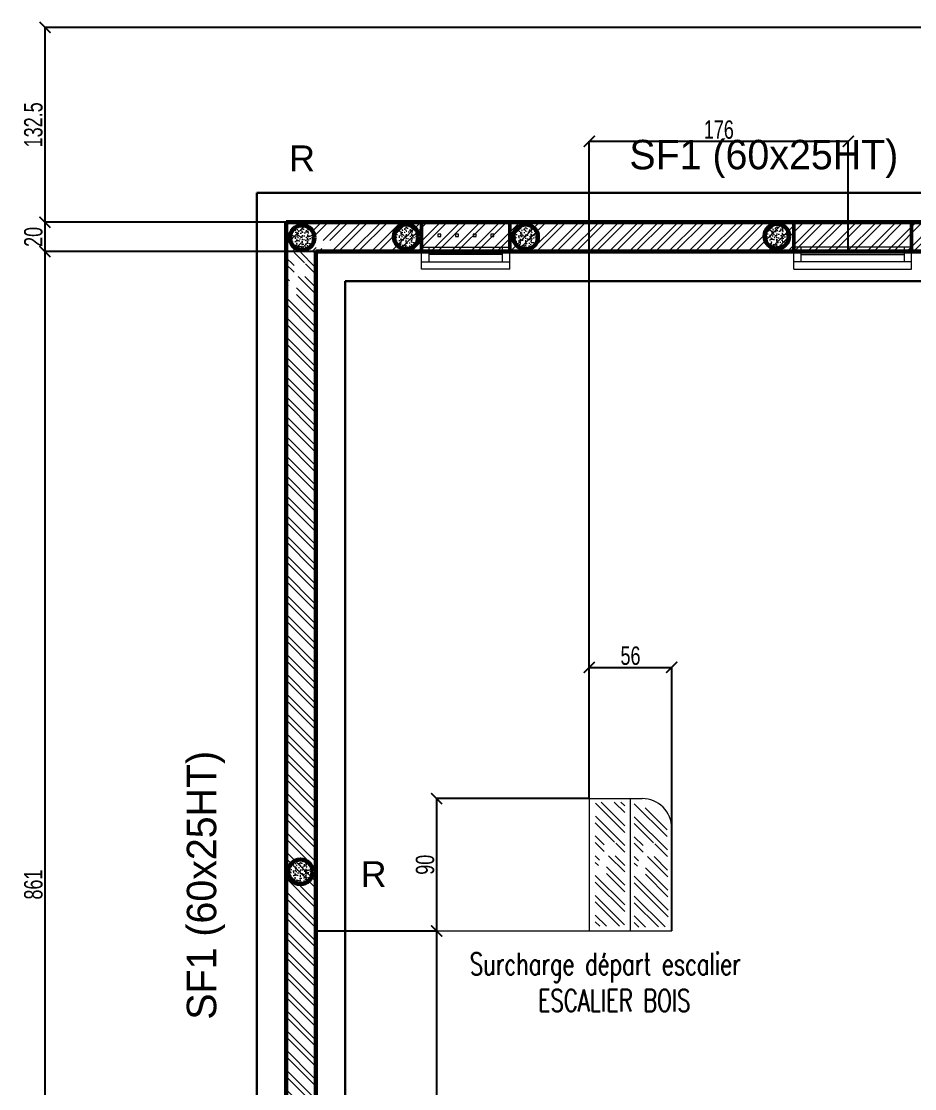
# Model space of a CAD drawing. Header units: metres. Extents: x -12536 to 12621, y -17191 to 9596.
# Drawn here: x -5412 to -4805, y 6895 to 7621 of the extents above; entities that cross this region are included whole.
import ezdxf

# ---------------------------------------------------------------- set-up
doc = ezdxf.new("R2010")
doc.units = ezdxf.units.M
doc.header["$MEASUREMENT"] = 0
doc.header["$PDMODE"] = 2
doc.header["$PDSIZE"] = 0.25
doc.linetypes.add('ACAD_ISO09W100', pattern=[45, 24, -3, 6, -3, 6, -3])
for name, color, linetype, lineweight in [('B-COT', 1, 'Continuous', 18), ('B-HAC', 8, 'Continuous', 9), ('B-HACH', 8, 'Continuous', 9), ('B-TITRE POTEAUX', 7, 'Continuous', 60), ('B-VOILE-BA', 7, 'Continuous', 60)]:
    doc.layers.add(name, color=color, linetype=linetype, lineweight=lineweight)
doc.layers.add('B-HATCH-RELEVE', color=7, linetype='Continuous')
doc.layers.add('Calque commun', color=7, linetype='Continuous')
doc.styles.add('Arial', font='arial.ttf', dxfattribs={"height": 0.128})
doc.styles.add('Century Gothic4', font='GOTHIC.TTF', dxfattribs={"height": 0.4})
doc.styles.add('TEXTE', font='arial.ttf', dxfattribs={"width": 0.7})
doc.styles.add('TEXTE100', font='romans.shx', dxfattribs={"width": 0.7, "height": 0.3})
doc.dimstyles.new('COT 50', dxfattribs={"dimscale": 0.05, "dimtxt": 250, "dimasz": 150, "dimexe": 1, "dimexo": 2, "dimgap": 30, "dimtad": 1, "dimdec": 1, "dimrnd": 0.5, "dimzin": 12, "dimdsep": 46, "dimtxsty": 'TEXTE', "dimblk1": 'ARCHTICK', "dimblk2": 'ARCHTICK', "dimsah": 1, "dimcen": 0, "dimdle": 1.5, "dimclrd": 1, "dimclre": 1, "dimclrt": 3, "dimadec": 0, "dimazin": 0, "dimtfac": 1, "dimtdec": 1, "dimtmove": 0, "dimatfit": 3, "dimldrblk": 'ARCHTICK', "dimfxl": 1, "dimtolj": 1, "dimtzin": 0, "dimarcsym": 0})

# ---------------------------------------------------------------- blocks, each defined once
blk = doc.blocks.new('@PRES_1_$$_1-32')
at = {"layer": 'Calque commun', "color": 5, "linetype": 'Continuous', "lineweight": 5}
for p, q in [((0, 0.32), (0.8, 0.32)), ((0.8, 0.15), (0, 0.15)), ((0.05, 0.05), (0.05, 0.15)), ((0.75, 0.15), (0.75, 0.05)), ((0.05, 0.1), (0.75, 0.1)), ((0.8, 0.05), (0, 0.05)), ((0, 0), (0.8, 0))]:
    blk.add_line(p, q, dxfattribs=at)
blk = doc.blocks.new('@PRES_1_$$_1-33')
at = {"layer": 'Calque commun', "color": 7, "linetype": 'Continuous', "lineweight": 5}
blk.add_line((0, 0), (0, 0.32), dxfattribs=at)
blk = doc.blocks.new('@PRES_1_$$_1-34')
at = {"layer": 'Calque commun', "color": 7, "linetype": 'Continuous', "lineweight": 5}
blk.add_line((0, 0), (0, 0.32), dxfattribs=at)
blk = doc.blocks.new('INTER_2D_COMB12')
at = {"layer": 'Calque commun', "color": 0, "linetype": 'ByBlock', "lineweight": -2}
for name in ['@PRES_1_$$_1-32', '@PRES_1_$$_1-33']:
    blk.add_blockref(name, (0, 0), dxfattribs=at)
at = {"layer": 'Calque commun', "color": 0, "linetype": 'ByBlock', "lineweight": -2, "extrusion": (0, 0, -1), "xscale": -1, "yscale": -1, "zscale": -1, "rotation": 180}
blk.add_blockref('@PRES_1_$$_1-34', (-0.8, 0), dxfattribs=at)
blk = doc.blocks.new('PLACED_COMB12')
at = {"layer": 'Calque commun', "color": 0, "linetype": 'ByBlock', "lineweight": -2}
blk.add_blockref('INTER_2D_COMB12', (0, 0), dxfattribs=at)
blk = doc.blocks.new('@PRES_1_$$_1-38')
at = {"layer": 'Calque commun', "color": 5, "linetype": 'Continuous', "lineweight": 5}
for p, q in [((0, 0.32), (0.6, 0.32)), ((0.6, 0.15), (0, 0.15)), ((0.05, 0.05), (0.05, 0.15)), ((0.55, 0.15), (0.55, 0.05)), ((0.05, 0.1), (0.55, 0.1)), ((0.6, 0.05), (0, 0.05)), ((0, 0), (0.6, 0))]:
    blk.add_line(p, q, dxfattribs=at)
blk = doc.blocks.new('@PRES_1_$$_1-39')
at = {"layer": 'Calque commun', "color": 7, "linetype": 'Continuous', "lineweight": 5}
blk.add_line((0, 0), (0, 0.32), dxfattribs=at)
blk = doc.blocks.new('@PRES_1_$$_1-40')
at = {"layer": 'Calque commun', "color": 7, "linetype": 'Continuous', "lineweight": 5}
blk.add_line((0, 0), (0, 0.32), dxfattribs=at)
blk = doc.blocks.new('INTER_2D_COMB14')
at = {"layer": 'Calque commun', "color": 0, "linetype": 'ByBlock', "lineweight": -2}
for name in ['@PRES_1_$$_1-38', '@PRES_1_$$_1-39']:
    blk.add_blockref(name, (0, 0), dxfattribs=at)
at = {"layer": 'Calque commun', "color": 0, "linetype": 'ByBlock', "lineweight": -2, "extrusion": (0, 0, -1), "xscale": -1, "yscale": -1, "zscale": -1, "rotation": 180}
blk.add_blockref('@PRES_1_$$_1-40', (-0.6, 0), dxfattribs=at)
blk = doc.blocks.new('PLACED_COMB14')
at = {"layer": 'Calque commun', "color": 0, "linetype": 'ByBlock', "lineweight": -2}
blk.add_blockref('INTER_2D_COMB14', (0, 0), dxfattribs=at)
blk = doc.blocks.new('_ArchTick')
at = {"color": 0, "linetype": 'ByBlock', "const_width": 0.15}
blk.add_lwpolyline([(-0.5, -0.5), (0.5, 0.5)], dxfattribs=at)
blk = doc.blocks.new('*D846')
at = {"layer": 'B-HATCH-RELEVE', "color": 1, "lineweight": -2, "transparency": 16777216}
for p, q in [((-5211.86, 7464.28), (-5395.83, 7464.28)), ((-5395.78, 6603.24), (-5395.78, 7464.35)), ((-5219.85, 6603.31), (-5395.83, 6603.31))]:
    blk.add_line(p, q, dxfattribs=at)
at = {"layer": 'Defpoints', "color": 0, "transparency": 16777216}
for p in [(-5395.78, 7464.28), (-5211.76, 7464.28), (-5219.75, 6603.31)]:
    blk.add_point(p, dxfattribs=at)
at = {"layer": 'B-HATCH-RELEVE', "color": 1, "lineweight": -2, "transparency": 16777216, "xscale": 7.5, "yscale": 7.5, "zscale": 7.5}
for p, rotation in [((-5395.78, 7464.28), 90), ((-5395.78, 6603.31), 270)]:
    blk.add_blockref('_ArchTick', p, dxfattribs=dict(at, rotation=rotation))
at = {"layer": 'B-HATCH-RELEVE', "color": 3, "transparency": 16777216, "insert": (-5403.66, 7033.79), "char_height": 12.5, "attachment_point": 5, "rotation": 90, "style": 'TEXTE'}
blk.add_mtext('\\A1;861', dxfattribs=at)
blk = doc.blocks.new('*D847')
at = {"layer": 'B-HATCH-RELEVE', "color": 1, "lineweight": -2, "transparency": 16777216}
for p, q in [((-5231.86, 7484.28), (-5395.83, 7484.28)), ((-5395.78, 7464.2), (-5395.78, 7484.35)), ((-5211.86, 7464.28), (-5395.83, 7464.28))]:
    blk.add_line(p, q, dxfattribs=at)
at = {"layer": 'Defpoints', "color": 0, "transparency": 16777216}
for p in [(-5395.78, 7484.28), (-5231.76, 7484.28), (-5211.76, 7464.28)]:
    blk.add_point(p, dxfattribs=at)
at = {"layer": 'B-HATCH-RELEVE', "color": 1, "lineweight": -2, "transparency": 16777216, "xscale": 7.5, "yscale": 7.5, "zscale": 7.5}
for p, rotation in [((-5395.78, 7484.28), 90), ((-5395.78, 7464.28), 270)]:
    blk.add_blockref('_ArchTick', p, dxfattribs=dict(at, rotation=rotation))
at = {"layer": 'B-HATCH-RELEVE', "color": 3, "transparency": 16777216, "insert": (-5403.66, 7474.28), "char_height": 12.5, "attachment_point": 5, "rotation": 90, "style": 'TEXTE'}
blk.add_mtext('\\A1;20', dxfattribs=at)
blk = doc.blocks.new('*D848')
at = {"layer": 'B-HATCH-RELEVE', "color": 1, "lineweight": -2, "transparency": 16777216}
for p, q in [((-3951.86, 7616.74), (-5395.83, 7616.74)), ((-5395.78, 7484.2), (-5395.78, 7616.81)), ((-5231.86, 7484.28), (-5395.83, 7484.28))]:
    blk.add_line(p, q, dxfattribs=at)
at = {"layer": 'Defpoints', "color": 0, "transparency": 16777216}
for p in [(-5395.78, 7616.74), (-3951.76, 7616.74), (-5231.76, 7484.28)]:
    blk.add_point(p, dxfattribs=at)
at = {"layer": 'B-HATCH-RELEVE', "color": 1, "lineweight": -2, "transparency": 16777216, "xscale": 7.5, "yscale": 7.5, "zscale": 7.5}
for p, rotation in [((-5395.78, 7616.74), 90), ((-5395.78, 7484.28), 270)]:
    blk.add_blockref('_ArchTick', p, dxfattribs=dict(at, rotation=rotation))
at = {"layer": 'B-HATCH-RELEVE', "color": 3, "transparency": 16777216, "insert": (-5403.67, 7550.51), "char_height": 12.5, "attachment_point": 5, "rotation": 90, "style": 'TEXTE'}
blk.add_mtext('\\A1;132.5', dxfattribs=at)
blk = doc.blocks.new('*D889')
at = {"layer": 'B-HATCH-RELEVE', "color": 1, "lineweight": -2, "transparency": 16777216}
for p, q in [((-5211.66, 7002.27), (-5129.45, 7002.27)), ((-5129.5, 6604.2), (-5129.5, 7002.35)), ((-5211.66, 6604.28), (-5129.45, 6604.28))]:
    blk.add_line(p, q, dxfattribs=at)
at = {"layer": 'Defpoints', "color": 0, "transparency": 16777216}
for p in [(-5211.76, 7002.27), (-5129.5, 7002.27), (-5211.76, 6604.28)]:
    blk.add_point(p, dxfattribs=at)
at = {"layer": 'B-HATCH-RELEVE', "color": 1, "lineweight": -2, "transparency": 16777216, "xscale": 7.5, "yscale": 7.5, "zscale": 7.5}
for p, rotation in [((-5129.5, 7002.27), 90), ((-5129.5, 6604.28), 270)]:
    blk.add_blockref('_ArchTick', p, dxfattribs=dict(at, rotation=rotation))
at = {"layer": 'B-HATCH-RELEVE', "color": 3, "transparency": 16777216, "insert": (-5137.39, 6803.28), "char_height": 12.5, "attachment_point": 5, "rotation": 90, "style": 'TEXTE'}
blk.add_mtext('\\A1;398', dxfattribs=at)
blk = doc.blocks.new('*D890')
at = {"layer": 'B-HATCH-RELEVE', "color": 1, "lineweight": -2, "transparency": 16777216}
for p, q in [((-5025.86, 7092.28), (-5129.55, 7092.28)), ((-5129.5, 7002.2), (-5129.5, 7092.35)), ((-5211.66, 7002.27), (-5129.45, 7002.27))]:
    blk.add_line(p, q, dxfattribs=at)
at = {"layer": 'Defpoints', "color": 0, "transparency": 16777216}
for p in [(-5129.5, 7092.28), (-5025.76, 7092.28), (-5211.76, 7002.27)]:
    blk.add_point(p, dxfattribs=at)
at = {"layer": 'B-HATCH-RELEVE', "color": 1, "lineweight": -2, "transparency": 16777216, "xscale": 7.5, "yscale": 7.5, "zscale": 7.5}
for p, rotation in [((-5129.5, 7092.28), 90), ((-5129.5, 7002.27), 270)]:
    blk.add_blockref('_ArchTick', p, dxfattribs=dict(at, rotation=rotation))
at = {"layer": 'B-HATCH-RELEVE', "color": 3, "transparency": 16777216, "insert": (-5137.38, 7047.27), "char_height": 12.5, "attachment_point": 5, "rotation": 90, "style": 'TEXTE'}
blk.add_mtext('\\A1;90', dxfattribs=at)
blk = doc.blocks.new('*D891')
at = {"layer": 'B-HATCH-RELEVE', "color": 1, "lineweight": -2, "transparency": 16777216}
for p, q in [((-4849.62, 7539.28), (-5025.84, 7539.28)), ((-5025.76, 7092.38), (-5025.76, 7539.33)), ((-4849.69, 7464.38), (-4849.69, 7539.33))]:
    blk.add_line(p, q, dxfattribs=at)
at = {"layer": 'Defpoints', "color": 0, "transparency": 16777216}
for p in [(-5025.76, 7539.28), (-4849.69, 7464.28), (-5025.76, 7092.28)]:
    blk.add_point(p, dxfattribs=at)
at = {"layer": 'B-HATCH-RELEVE', "color": 1, "lineweight": -2, "transparency": 16777216, "xscale": 7.5, "yscale": 7.5, "zscale": 7.5, "rotation": 180}
blk.add_blockref('_ArchTick', (-5025.76, 7539.28), dxfattribs=at)
at = {"layer": 'B-HATCH-RELEVE', "color": 1, "lineweight": -2, "transparency": 16777216, "xscale": 7.5, "yscale": 7.5, "zscale": 7.5}
blk.add_blockref('_ArchTick', (-4849.69, 7539.28), dxfattribs=at)
at = {"layer": 'B-HATCH-RELEVE', "color": 3, "transparency": 16777216, "insert": (-4937.73, 7547.16), "char_height": 12.5, "attachment_point": 5, "style": 'TEXTE'}
blk.add_mtext('\\A1;176', dxfattribs=at)
blk = doc.blocks.new('*D892')
at = {"layer": 'B-HATCH-RELEVE', "color": 1, "lineweight": -2, "transparency": 16777216}
for p, q in [((-5025.84, 7181.5), (-4969.69, 7181.5)), ((-5025.76, 7092.38), (-5025.76, 7181.55)), ((-4969.76, 7002.37), (-4969.76, 7181.55))]:
    blk.add_line(p, q, dxfattribs=at)
at = {"layer": 'Defpoints', "color": 0, "transparency": 16777216}
for p in [(-4969.76, 7181.5), (-5025.76, 7092.28), (-4969.76, 7002.27)]:
    blk.add_point(p, dxfattribs=at)
at = {"layer": 'B-HATCH-RELEVE', "color": 1, "lineweight": -2, "transparency": 16777216, "xscale": 7.5, "yscale": 7.5, "zscale": 7.5, "rotation": 180}
blk.add_blockref('_ArchTick', (-5025.76, 7181.5), dxfattribs=at)
at = {"layer": 'B-HATCH-RELEVE', "color": 1, "lineweight": -2, "transparency": 16777216, "xscale": 7.5, "yscale": 7.5, "zscale": 7.5}
blk.add_blockref('_ArchTick', (-4969.76, 7181.5), dxfattribs=at)
at = {"layer": 'B-HATCH-RELEVE', "color": 3, "transparency": 16777216, "insert": (-4997.76, 7189.38), "char_height": 12.5, "attachment_point": 5, "style": 'TEXTE'}
blk.add_mtext('\\A1;56', dxfattribs=at)

msp = doc.modelspace()

# ---------------------------------------------------------------- hatches: boundary and pattern name
at = {"layer": 'B-HAC'}
h = msp.add_hatch(dxfattribs=at)
h.set_pattern_fill('ANSI32', color=256)
h.set_pattern_definition([(45, (-68113.306, 99568.958), (-6.7351921, 6.7351921), []), (45, (-68108.816, 99568.958), (-6.7351921, 6.7351921), [])])
h.paths.add_polyline_path([(-5230.605, 7484.286), (-4571.762, 7484.21), (-4571.762, 7464.21), (-5230.605, 7464.286)])
h.paths.add_polyline_path([(-5211.443, 7466.372), (-5211.368, 7471.88), (-5201.025, 7471.88), (-5201.1, 7466.372)], flags=16)
h.paths.add_polyline_path([(-5223.6, 7470.281), (-5223.645, 7478.114), (-5214.373, 7478.14), (-5214.328, 7470.307)], flags=16)
h = msp.add_hatch(dxfattribs=at)
h.set_pattern_fill('ANSI32', color=256, angle=-90)
h.set_pattern_definition([(315, (86872.15, 70346.331), (6.7351921, 6.7351921), []), (315, (86872.15, 70341.84), (6.7351921, 6.7351921), [])])
h.paths.add_polyline_path([(-5212.521, 7463.629), (-5212.597, 6604.547), (-5232.597, 6604.547), (-5232.521, 7463.629)])
h.paths.add_polyline_path([(-5230.436, 7444.467), (-5224.927, 7444.393), (-5224.927, 7434.049), (-5230.436, 7434.124)], flags=16)
h.paths.add_polyline_path([(-5226.526, 7456.625), (-5218.693, 7456.669), (-5218.667, 7447.397), (-5226.5, 7447.353)], flags=16)
at = {"layer": 'B-HACH', "ltscale": 0.225}
h = msp.add_hatch(dxfattribs=at)
h.set_pattern_fill('AR-CONC', color=256, scale=0.028, style=0)
h.set_pattern_definition([(50, (2713.6134, 18810.196), (5.1011707, -0.4462944), [0.5334, -5.8674]), (355, (2713.6134, 18810.196), (-0.9867991, 5.349586), [0.42672, -4.69392]), (100.451, (2714.0385, 18810.159), (4.11439, 4.9032673), [0.45332, -4.98652]), (46.1842, (2713.6134, 18811.6186), (7.5902131, -1.1771852), [0.8001, -8.8011]), (96.6356, (2714.246, 18811.5205), (6.6473186, 6.9279156), [0.67998, -7.47978]), (351.184, (2713.613, 18811.6186), (6.647329, 6.9279033), [0.64008, -7.04088]), (21, (2714.3246, 18811.263), (4.2452166, -2.8634345), [0.5334, -5.8674]), (326, (2714.3246, 18811.263), (1.7304568, 5.157263), [0.42672, -4.69392]), (71.4514, (2714.6783, 18811.0243), (5.9756617, 2.29384), [0.45332, -4.98652]), (37.5, (2713.6134, 18810.1962), (0.0864809, 2.3675411), [0, -4.637024, 0, -4.76504, 0, -4.7117]), (7.5, (2713.6134, 18810.1962), (1.87095055, 2.8050561), [0, -2.716784, 0, -4.530344, 0, -1.79578]), (327.5, (2712.0274, 18810.1962), (3.79653666, -0.16040483), [0, -1.778, 0, -5.54736, 0, -7.36092]), (317.5, (2711.3162, 18810.196), (4.1476171, 0.71194175), [0, -2.3114, 0, -3.684016, 0, -5.22732])])
h.paths.add_polyline_path([(-5212.574, 7473.733, 1), (-5229.374, 7473.733, 1)])
h = msp.add_hatch(dxfattribs=at)
h.set_pattern_fill('AR-CONC', color=256, scale=0.028, style=0)
h.set_pattern_definition([(50, (2784.309, 18810.8626), (5.1011707, -0.4462944), [0.5334, -5.8674]), (355, (2784.309, 18810.8626), (-0.9867991, 5.349586), [0.42672, -4.69392]), (100.451, (2784.7343, 18810.8254), (4.11439, 4.9032673), [0.45332, -4.98652]), (46.1842, (2784.309, 18812.285), (7.5902131, -1.1771852), [0.8001, -8.8011]), (96.6356, (2784.942, 18812.187), (6.6473186, 6.9279156), [0.67998, -7.47978]), (351.184, (2784.309, 18812.285), (6.647329, 6.9279033), [0.64008, -7.04088]), (21, (2785.0204, 18811.9294), (4.2452166, -2.8634345), [0.5334, -5.8674]), (326, (2785.0204, 18811.9294), (1.7304568, 5.157263), [0.42672, -4.69392]), (71.4514, (2785.374, 18811.691), (5.9756617, 2.29384), [0.45332, -4.98652]), (37.5, (2784.3092, 18810.8626), (0.0864809, 2.3675411), [0, -4.637024, 0, -4.76504, 0, -4.7117]), (7.5, (2784.3092, 18810.8626), (1.87095055, 2.8050561), [0, -2.716784, 0, -4.530344, 0, -1.79578]), (327.5, (2782.7232, 18810.8626), (3.79653666, -0.16040483), [0, -1.778, 0, -5.54736, 0, -7.36092]), (317.5, (2782.012, 18810.8626), (4.1476171, 0.71194175), [0, -2.3114, 0, -3.684016, 0, -5.22732])])
h.paths.add_polyline_path([(-5141.878, 7474.399, 1), (-5158.678, 7474.399, 1)])
h = msp.add_hatch(dxfattribs=at)
h.set_pattern_fill('AR-CONC', color=256, scale=0.028, style=0)
h.set_pattern_definition([(50, (2865.5344, 18810.7163), (5.1011707, -0.4462944), [0.5334, -5.8674]), (355, (2865.5344, 18810.716), (-0.9867991, 5.349586), [0.42672, -4.69392]), (100.451, (2865.9595, 18810.679), (4.11439, 4.9032673), [0.45332, -4.98652]), (46.1842, (2865.5344, 18812.1387), (7.5902131, -1.1771852), [0.8001, -8.8011]), (96.6356, (2866.167, 18812.0406), (6.6473186, 6.9279156), [0.67998, -7.47978]), (351.184, (2865.534, 18812.139), (6.647329, 6.9279033), [0.64008, -7.04088]), (21, (2866.2456, 18811.783), (4.2452166, -2.8634345), [0.5334, -5.8674]), (326, (2866.2456, 18811.783), (1.7304568, 5.157263), [0.42672, -4.69392]), (71.4514, (2866.5994, 18811.5444), (5.9756617, 2.29384), [0.45332, -4.98652]), (37.5, (2865.5344, 18810.7163), (0.0864809, 2.3675411), [0, -4.637024, 0, -4.76504, 0, -4.7117]), (7.5, (2865.5344, 18810.7163), (1.87095055, 2.8050561), [0, -2.716784, 0, -4.530344, 0, -1.79578]), (327.5, (2863.9484, 18810.7163), (3.79653666, -0.16040483), [0, -1.778, 0, -5.54736, 0, -7.36092]), (317.5, (2863.2372, 18810.7163), (4.1476171, 0.71194175), [0, -2.3114, 0, -3.684016, 0, -5.22732])])
h.paths.add_polyline_path([(-5060.653, 7474.253, 1), (-5077.453, 7474.253, 1)])
h = msp.add_hatch(dxfattribs=at)
h.set_pattern_fill('AR-CONC', color=256, scale=0.028, style=0)
h.set_pattern_definition([(50, (3036.292, 18811.274), (5.1011707, -0.4462944), [0.5334, -5.8674]), (355, (3036.292, 18811.274), (-0.9867991, 5.349586), [0.42672, -4.69392]), (100.451, (3036.717, 18811.237), (4.11439, 4.9032673), [0.45332, -4.98652]), (46.1842, (3036.292, 18812.6966), (7.5902131, -1.1771852), [0.8001, -8.8011]), (96.6356, (3036.9245, 18812.5985), (6.6473186, 6.9279156), [0.67998, -7.47978]), (351.184, (3036.292, 18812.6966), (6.647329, 6.9279033), [0.64008, -7.04088]), (21, (3037.003, 18812.341), (4.2452166, -2.8634345), [0.5334, -5.8674]), (326, (3037.003, 18812.341), (1.7304568, 5.157263), [0.42672, -4.69392]), (71.4514, (3037.357, 18812.1024), (5.9756617, 2.29384), [0.45332, -4.98652]), (37.5, (3036.292, 18811.2742), (0.0864809, 2.3675411), [0, -4.637024, 0, -4.76504, 0, -4.7117]), (7.5, (3036.292, 18811.2742), (1.87095055, 2.8050561), [0, -2.716784, 0, -4.530344, 0, -1.79578]), (327.5, (3034.706, 18811.2742), (3.79653666, -0.16040483), [0, -1.778, 0, -5.54736, 0, -7.36092]), (317.5, (3033.9948, 18811.2742), (4.1476171, 0.71194175), [0, -2.3114, 0, -3.684016, 0, -5.22732])])
h.paths.add_polyline_path([(-4889.895, 7474.811, 1), (-4906.695, 7474.811, 1)])
h = msp.add_hatch(dxfattribs=at)
h.set_pattern_fill('AR-CONC', color=256, scale=0.028, style=0)
h.set_pattern_definition([(50, (2712.422, 18378.9293), (5.1011707, -0.4462944), [0.5334, -5.8674]), (355, (2712.422, 18378.9293), (-0.9867991, 5.349586), [0.42672, -4.69392]), (100.451, (2712.8473, 18378.892), (4.11439, 4.9032673), [0.45332, -4.98652]), (46.1842, (2712.422, 18380.352), (7.5902131, -1.1771852), [0.8001, -8.8011]), (96.6356, (2713.055, 18380.2536), (6.6473186, 6.9279156), [0.67998, -7.47978]), (351.184, (2712.422, 18380.352), (6.647329, 6.9279033), [0.64008, -7.04088]), (21, (2713.1334, 18379.996), (4.2452166, -2.8634345), [0.5334, -5.8674]), (326, (2713.1334, 18379.996), (1.7304568, 5.157263), [0.42672, -4.69392]), (71.4514, (2713.487, 18379.7575), (5.9756617, 2.29384), [0.45332, -4.98652]), (37.5, (2712.4222, 18378.9293), (0.0864809, 2.3675411), [0, -4.637024, 0, -4.76504, 0, -4.7117]), (7.5, (2712.4222, 18378.9293), (1.87095055, 2.8050561), [0, -2.716784, 0, -4.530344, 0, -1.79578]), (327.5, (2710.8362, 18378.9293), (3.79653666, -0.16040483), [0, -1.778, 0, -5.54736, 0, -7.36092]), (317.5, (2710.125, 18378.9293), (4.1476171, 0.71194175), [0, -2.3114, 0, -3.684016, 0, -5.22732])])
h.paths.add_polyline_path([(-5213.765, 7042.466, 1), (-5230.565, 7042.466, 1)])
at = {"layer": 'Calque commun', "linetype": 'Continuous', "lineweight": 5}
h = msp.add_hatch(dxfattribs=at)
h.set_pattern_fill('ANSI32', color=6, angle=-90)
h.set_pattern_definition([(315, (87083.01, 69952.374), (6.7351921, 6.7351921), []), (315, (87083.01, 69947.883), (6.7351921, 6.7351921), [])])
h.paths.add_polyline_path([(-5001.661, 7089.854), (-5001.737, 7005.391), (-5021.737, 7005.391), (-5021.661, 7089.854)])
h.paths.add_polyline_path([(-5019.576, 7050.51), (-5014.067, 7050.436), (-5014.067, 7040.092), (-5019.576, 7040.167)], flags=16)
h.paths.add_polyline_path([(-5015.666, 7062.668), (-5007.833, 7062.712), (-5007.807, 7053.44), (-5015.64, 7053.396)], flags=16)
h = msp.add_hatch(dxfattribs=at)
h.set_pattern_fill('ANSI32', color=6, angle=-90)
h.set_pattern_definition([(315, (87109.51, 69951.874), (6.7351921, 6.7351921), []), (315, (87109.51, 69947.383), (6.7351921, 6.7351921), [])])
h.paths.add_polyline_path([(-4973, 7079), (-4972, 7005), (-4995.237, 7004.891), (-4995.161, 7089.354)])
h.paths.add_polyline_path([(-4993.076, 7050.01), (-4987.567, 7049.936), (-4987.567, 7039.592), (-4993.076, 7039.667)], flags=16)
h.paths.add_polyline_path([(-4989.166, 7062.168), (-4981.333, 7062.212), (-4981.307, 7052.94), (-4989.14, 7052.896)], flags=16)

# ---------------------------------------------------------------- linework, layer by layer
at = {"layer": 'B-COT', "color": 6, "linetype": 'ACAD_ISO09W100', "lineweight": 50}
for points in [[(-5139.757, 7484.277), (-5079.757, 7484.277), (-5079.757, 7464.277), (-5139.757, 7464.277)], [(-4886.76, 7484.277), (-4806.76, 7484.277), (-4806.76, 7464.277), (-4886.76, 7464.277)]]:
    msp.add_lwpolyline(points, close=True, dxfattribs=at)
at = {"layer": 'B-VOILE-BA', "color": 2, "lineweight": 30}
for points in [[(-5251.759, 7504.277), (-4551.755, 7504.277), (-4551.895, 6564.25), (-5251.761, 6564.278)], [(-5191.759, 7444.277), (-4611.764, 7444.277), (-4611.886, 6624.252), (-5191.761, 6624.276)]]:
    msp.add_lwpolyline(points, close=True, dxfattribs=at)
at = {"layer": 'B-VOILE-BA'}
for points in [[(-4591.803, 7180.854), (-4591.889, 6604.251), (-5211.761, 6604.276), (-5211.759, 7464.277)], [(-5211.759, 7464.277), (-4591.761, 7464.277), (-4591.788, 7280.854)]]:
    msp.add_lwpolyline(points, dxfattribs=at)
for centre in [(-5220.974, 7473.733), (-5150.278, 7474.399), (-5069.053, 7474.253), (-4898.295, 7474.811), (-5222.165, 7042.466)]:
    msp.add_circle(centre, 8.4, dxfattribs=at)
for points, invisible_edges in [([(-4591.761, 7300.738), (-5231.761, 7484.277), (-5231.761, 6584.277)], 13), ([(-4571.762, 7484.277), (-5231.761, 7484.277), (-4591.761, 7300.738)], 14), ([(-4591.761, 7300.738), (-5231.761, 6584.277), (-4591.761, 6584.277)], 13)]:
    msp.add_3dface(points, dxfattribs=dict(at, invisible_edges=invisible_edges))
at = {"layer": 'Calque commun', "color": 12, "linetype": 'Continuous', "lineweight": 20}
for p, q in [((-5139.757, 7484.277), (-5139.757, 7464.277)), ((-5079.757, 7484.277), (-5079.757, 7464.277)), ((-4886.76, 7464.277), (-4886.76, 7484.277)), ((-4806.76, 7464.277), (-4806.76, 7484.277)), ((-4591.761, 7464.252), (-4806.76, 7464.277))]:
    msp.add_line(p, q, dxfattribs=at)
at = {"layer": 'Calque commun', "color": 6, "linetype": 'Continuous', "lineweight": 5}
for p, q in [((-5025.761, 7092.275), (-5025.761, 7002.274)), ((-5025.761, 7092.275), (-4989.887, 7092.275)), ((-4997.764, 7002.274), (-4997.764, 7092.275)), ((-4969.763, 7072.276), (-4969.763, 7002.274)), ((-5211.76, 7002.274), (-4969.763, 7002.274))]:
    msp.add_line(p, q, dxfattribs=at)
at = {"layer": 'Calque commun', "color": 6, "linetype": 'Continuous', "lineweight": 5, "flags": 128}
msp.add_lwpolyline([(-4969.763, 7072.276, 0.4142164), (-4989.763, 7092.276)], format="xyb", dxfattribs=at)

# ---------------------------------------------------------------- block references
at = {"layer": 'B-VOILE-BA', "xscale": 100, "yscale": 100, "zscale": 100}
msp.add_blockref('PLACED_COMB12', (-4886.76, 7452.276), dxfattribs=at)
at = {"layer": 'Calque commun', "color": 0, "linetype": 'ByBlock', "lineweight": -2, "extrusion": (0, 0, -1), "xscale": -100, "yscale": -100, "zscale": -100, "rotation": 180}
msp.add_blockref('PLACED_COMB14', (5079.757, 7452.276), dxfattribs=at)

# ---------------------------------------------------------------- texts
at = {"layer": 'B-TITRE POTEAUX', "style": 'Arial'}
for p in [(-5229.9, 7518.984, -34.014), (-5181.247, 7032.162, -34.014)]:
    msp.add_text('R', height=17.5, dxfattribs=at).set_placement(p)
at = {"layer": 'B-VOILE-BA', "style": 'Century Gothic4'}
msp.add_text('SF1 (60x25HT)', height=20, dxfattribs=at).set_placement((-4998.532, 7520.258))
msp.add_text('SF1 (60x25HT)', height=20, rotation=90, dxfattribs=at).set_placement((-5279.389, 6941.891))
at = {"layer": 'Calque commun', "color": 6, "linetype": 'Continuous', "lineweight": 5, "style": 'TEXTE100', "width": 0.7}
for s, p in [('Surcharge départ escalier', (-5106.904, 6972.292, -34.014)), ('ESCALIER BOIS', (-5060.595, 6947.526, -23.81))]:
    msp.add_text(s, height=15, dxfattribs=at).set_placement(p)

# ---------------------------------------------------------------- dimensions: what is measured, and where the dimension line sits
at = {"layer": 'B-HATCH-RELEVE'}
for base, p1, p2, picture, middle in [((-5395.779, 7616.738), (-5231.761, 7484.277), (-3951.762, 7616.738), '*D848', (-5403.666, 7550.507)), ((-5395.779, 7484.277), (-5211.759, 7464.277), (-5231.761, 7484.277), '*D847', (-5403.661, 7474.277)), ((-5395.779, 7464.277), (-5219.754, 6603.312), (-5211.759, 7464.277), '*D846', (-5403.661, 7033.794)), ((-5129.5, 7092.275), (-5211.76, 7002.274), (-5025.761, 7092.275), '*D890', (-5137.382, 7047.275))]:
    dim = msp.add_linear_dim(base=base, p1=p1, p2=p2, angle=90, dimstyle='COT 50', override={"dimtmove": 1}, dxfattribs=at)
    dim.commit()
    dim.dimension.update_dxf_attribs({"geometry": picture, "text_midpoint": middle})
dim = msp.add_linear_dim(base=(-5025.761, 7539.277), p1=(-4849.692, 7464.277), p2=(-5025.761, 7092.275), dimstyle='COT 50', dxfattribs=at)
dim.commit()
dim.dimension.update_dxf_attribs({"geometry": '*D891', "text_midpoint": (-4937.727, 7547.159)})
dim = msp.add_linear_dim(base=(-4969.763, 7181.5), p1=(-5025.761, 7092.275), p2=(-4969.763, 7002.274), dimstyle='COT 50', override={"dimtmove": 1}, dxfattribs=at)
dim.commit()
dim.dimension.update_dxf_attribs({"geometry": '*D892', "text_midpoint": (-4997.762, 7189.382)})
dim = msp.add_linear_dim(base=(-5129.5, 7002.274), p1=(-5211.761, 6604.276), p2=(-5211.76, 7002.274), angle=90, dimstyle='COT 50', dxfattribs=at)
dim.commit()
dim.dimension.update_dxf_attribs({"geometry": '*D889', "text_midpoint": (-5137.386, 6803.275)})

# ---------------------------------------------------------------- meshes
at = {"layer": 'Calque commun', "color": 25, "linetype": 'Continuous', "lineweight": 20}
mesh = msp.add_polyface(dxfattribs=at)
corners = [(-5126.758, 7476.045), (-5128.757, 7476.045), (-5128.757, 7474.549), (-5126.758, 7474.549)]
mesh.append_faces([[corners[k] for k in face] for face in [(0, 1, 2, 3)]], dxfattribs={"color": 25})
mesh = msp.add_polyface(dxfattribs=at)
corners = [(-5114.758, 7476.045), (-5116.757, 7476.045), (-5116.757, 7474.549), (-5114.758, 7474.549)]
mesh.append_faces([[corners[k] for k in face] for face in [(0, 1, 2, 3)]], dxfattribs={"color": 25})
mesh = msp.add_polyface(dxfattribs=at)
corners = [(-5102.757, 7476.045), (-5104.757, 7476.045), (-5104.757, 7474.549), (-5102.757, 7474.549)]
mesh.append_faces([[corners[k] for k in face] for face in [(0, 1, 2, 3)]], dxfattribs={"color": 25})
mesh = msp.add_polyface(dxfattribs=at)
corners = [(-5090.758, 7476.045), (-5092.757, 7476.045), (-5092.757, 7474.549), (-5090.758, 7474.549)]
mesh.append_faces([[corners[k] for k in face] for face in [(0, 1, 2, 3)]], dxfattribs={"color": 25})

doc.saveas('drawing.dxf')
